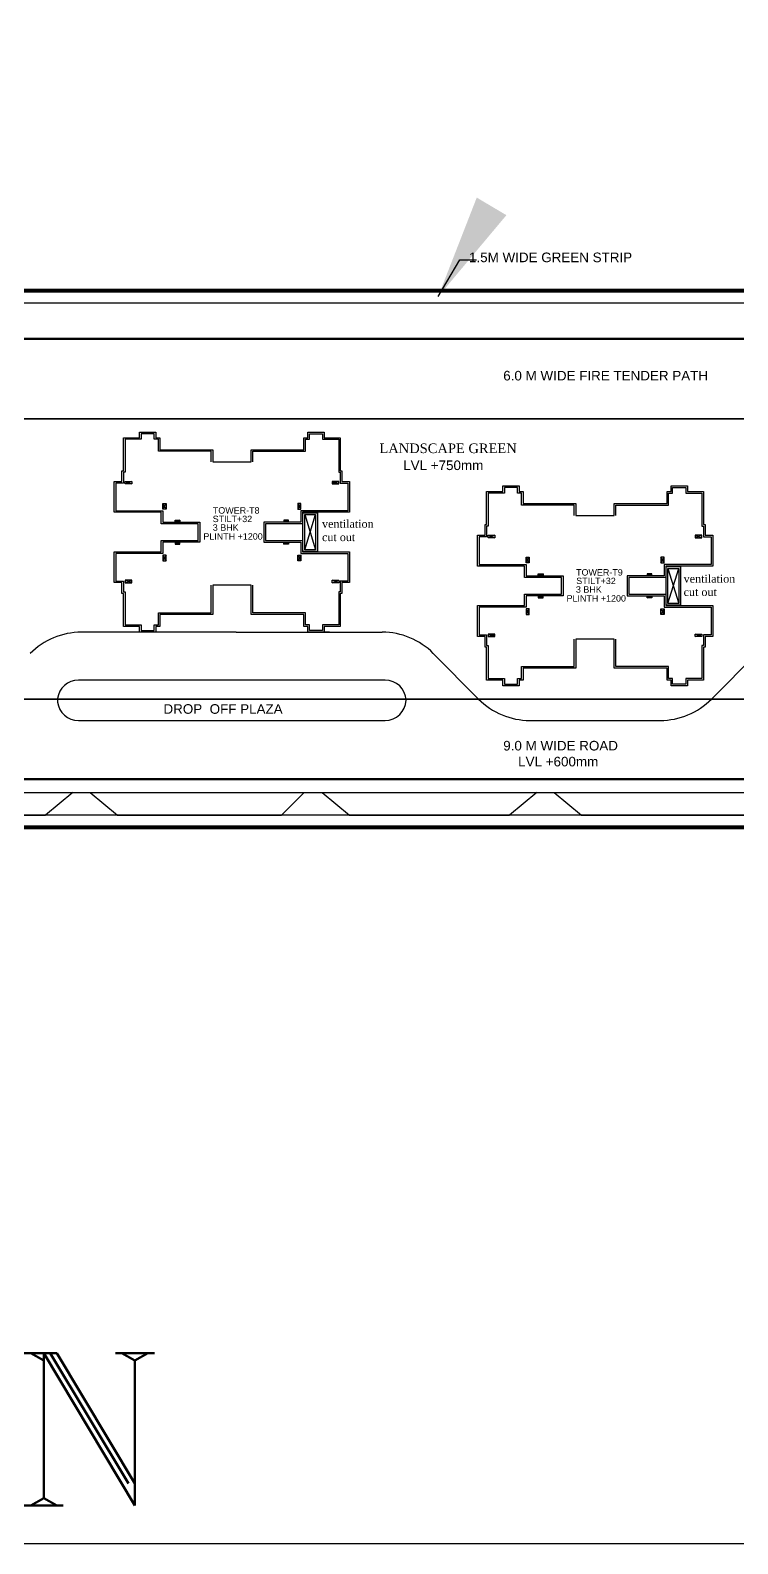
# Model space of a CAD drawing. Header units: millimetres. Extents: x 2061841 to 105821645, y -77612 to 48520811.
# Drawn here: x 105367439 to 105369463, y 48470720 to 48475048 of the extents above; entities that cross this region are included whole.
import ezdxf

# ---------------------------------------------------------------- set-up
doc = ezdxf.new("R2010")
doc.units = ezdxf.units.MM
doc.header["$LTSCALE"] = 10
doc.header["$MEASUREMENT"] = 0
for name, pattern in [('CENTER', [2, 1.25, -0.25, 0.25, -0.25]), ('DASHDOT', [1, 0.5, -0.25, 0, -0.25]), ('HIDDEN', [0.375, 0.25, -0.125])]:
    doc.linetypes.add(name, pattern=pattern)
for name, color, linetype in [('AC-GRND', 1, 'Continuous'), ('BORDER', 5, 'Continuous'), ('S-OPENING', 6, 'Continuous'), ('SHEET-TEXT', 7, 'Continuous')]:
    doc.layers.add(name, color=color, linetype=linetype)
doc.layers.add('TEXT 3', color=1, linetype='Continuous', lineweight=18)
doc.styles.add('Century', font='swiss.ttf')
doc.styles.add('DIM', font='arial.ttf')
doc.styles.add('RT', font='romant.shx', dxfattribs={"height": 250})
doc.styles.add('Times', font='times.ttf')
doc.dimstyles.new('Dim-0300', dxfattribs={"dimscale": 300, "dimtxt": 1.5, "dimasz": 1, "dimexe": 0.75, "dimexo": 0.5, "dimgap": 0.75, "dimtad": 1, "dimdec": 0, "dimzin": 1, "dimdsep": 46, "dimtxsty": 'DIM', "dimblk": 'ARCHTICK', "dimcen": 2, "dimdle": 0.75, "dimclrd": 54, "dimclre": 54, "dimclrt": 256, "dimazin": 2, "dimtfac": 1, "dimtdec": 0, "dimtix": 1, "dimtmove": 0, "dimatfit": 3, "dimfxl": 1, "dimlwd": -1, "dimlwe": -1, "dimarcsym": 0})

# ---------------------------------------------------------------- blocks, each defined once
blk = doc.blocks.new('_ArchTick')
at = {"color": 0, "linetype": 'ByBlock', "const_width": 0.15}
blk.add_lwpolyline([(-0.5, -0.5), (0.5, 0.5)], dxfattribs=at)
blk = doc.blocks.new('A$C82ecaa04')
at = {"layer": 'AC-GRND', "color": 2, "linetype": 'HIDDEN', "ltscale": 5}
blk.add_lwpolyline([(91225, -175041), (91225, -240684), (225330, -240684), (225330, -242360), (292382, -242360), (292382, -247425), (299453, -247388), (299453, -294059), (225330, -294059), (225330, -295735), (47713, -295734), (36173, -285933), (36173, -51647)], dxfattribs=at)
blk = doc.blocks.new('TOWER-A TYPICAL FLOOR FRAMING PLAN N')
at = {"layer": 'BORDER', "color": 5, "elevation": 101.1}
blk.add_lwpolyline([(102601669.4, 48577833.4), (102613169.4, 48577833.4), (102613169.4, 48568734.9), (102601669.4, 48568734.9)], close=True, dxfattribs=at)
at = {"layer": 'SHEET-TEXT', "ltscale": 50}
for p, q in [((102604709.5, 48571772.1, 101.1), (102604728.6, 48571765.3, 101.1)), ((102604728.6, 48571772.1, 101.1), (102604709.5, 48571765.3, 101.1)), ((102605320.9, 48571772.1, 101.1), (102605301.8, 48571765.3, 101.1)), ((102605301.8, 48571772.1, 101.1), (102605320.9, 48571765.3, 101.1)), ((102604826.8, 48571693.2, 101.1), (102604817.6, 48571709.8, 101.1)), ((102604817.6, 48571693.2, 101.1), (102604826.8, 48571709.8, 101.1)), ((102605203.6, 48571693.2, 101.1), (102605212.8, 48571709.8, 101.1)), ((102605212.8, 48571693.2, 101.1), (102605203.6, 48571709.8, 101.1)), ((102604852.7, 48571661.6, 101.1), (102604866.5, 48571657.1, 101.1)), ((102604866.5, 48571661.6, 101.1), (102604852.7, 48571657.1, 101.1)), ((102605177.7, 48571661.6, 101.1), (102605163.9, 48571657.1, 101.1)), ((102605163.9, 48571661.6, 101.1), (102605177.7, 48571657.1, 101.1)), ((102605748.8, 48571618.5, 101.1), (102605767.9, 48571611.6, 101.1)), ((102605767.9, 48571618.5, 101.1), (102605748.8, 48571611.6, 101.1)), ((102606360.2, 48571618.5, 101.1), (102606341.1, 48571611.6, 101.1)), ((102606341.1, 48571618.5, 101.1), (102606360.2, 48571611.6, 101.1)), ((102604826.8, 48571561.9, 101.1), (102604817.6, 48571545.3, 101.1)), ((102604817.6, 48571561.9, 101.1), (102604826.8, 48571545.3, 101.1)), ((102604852.7, 48571593.4, 101.1), (102604866.5, 48571598, 101.1)), ((102604866.5, 48571593.4, 101.1), (102604852.7, 48571598, 101.1)), ((102605177.7, 48571593.4, 101.1), (102605163.9, 48571598, 101.1)), ((102605163.9, 48571593.4, 101.1), (102605177.7, 48571598, 101.1)), ((102605203.6, 48571561.9, 101.1), (102605212.8, 48571545.3, 101.1)), ((102605212.8, 48571561.9, 101.1), (102605203.6, 48571545.3, 101.1)), ((102605866.1, 48571539.5, 101.1), (102605856.9, 48571556.1, 101.1)), ((102605856.9, 48571539.5, 101.1), (102605866.1, 48571556.1, 101.1)), ((102606242.9, 48571539.5, 101.1), (102606252.1, 48571556.1, 101.1)), ((102606252.1, 48571539.5, 101.1), (102606242.9, 48571556.1, 101.1)), ((102604709.5, 48571482.9, 101.1), (102604728.6, 48571489.8, 101.1)), ((102604728.6, 48571482.9, 101.1), (102604709.5, 48571489.8, 101.1)), ((102605320.9, 48571482.9, 101.1), (102605301.8, 48571489.8, 101.1)), ((102605301.8, 48571482.9, 101.1), (102605320.9, 48571489.8, 101.1)), ((102605892, 48571508, 101.1), (102605905.8, 48571503.4, 101.1)), ((102605905.8, 48571508, 101.1), (102605892, 48571503.4, 101.1)), ((102606217, 48571508, 101.1), (102606203.2, 48571503.4, 101.1)), ((102606203.2, 48571508, 101.1), (102606217, 48571503.4, 101.1)), ((102605892, 48571439.8, 101.1), (102605905.8, 48571444.4, 101.1)), ((102605905.8, 48571439.8, 101.1), (102605892, 48571444.4, 101.1)), ((102606217, 48571439.8, 101.1), (102606203.2, 48571444.4, 101.1)), ((102606203.2, 48571439.8, 101.1), (102606217, 48571444.4, 101.1)), ((102605866.1, 48571408.2, 101.1), (102605856.9, 48571391.6, 101.1)), ((102605856.9, 48571408.2, 101.1), (102605866.1, 48571391.6, 101.1)), ((102606242.9, 48571408.2, 101.1), (102606252.1, 48571391.6, 101.1)), ((102606252.1, 48571408.2, 101.1), (102606242.9, 48571391.6, 101.1)), ((102605748.8, 48571329.3, 101.1), (102605767.9, 48571336.1, 101.1)), ((102605767.9, 48571329.3, 101.1), (102605748.8, 48571336.1, 101.1)), ((102606360.2, 48571329.3, 101.1), (102606341.1, 48571336.1, 101.1)), ((102606341.1, 48571329.3, 101.1), (102606360.2, 48571336.1, 101.1))]:
    blk.add_line(p, q, dxfattribs=at)
at = {"layer": 'SHEET-TEXT'}
for p, q in [((102605223.8, 48571577.3, 101.1), (102605254.7, 48571677.5, 101.1)), ((102605223.8, 48571677.5, 101.1), (102605254.7, 48571577.3, 101.1)), ((102606263.1, 48571423.6, 101.1), (102606294.1, 48571523.8, 101.1)), ((102606263.1, 48571523.8, 101.1), (102606294.1, 48571423.6, 101.1)), ((102605294.4, 48571341.5, 101.1), (102605279.5, 48571341.5, 101.1))]:
    blk.add_line(p, q, dxfattribs=at)
at = {"layer": 'SHEET-TEXT', "color": 8}
for p, q in [((102605027.2, 48571341.5, 101.1), (102604584.5, 48571341.3, 101.1)), ((102605027.2, 48571341.5, 101.1), (102605445.4, 48571341.5, 101.1)), ((102605591.6, 48571280.6, 101.1), (102605721.3, 48571149.9, 101.1)), ((102606387.3, 48571149.9, 101.1), (102606517, 48571280.6, 101.1)), ((102605867.5, 48571089, 101.1), (102605986, 48571089, 101.1)), ((102605986, 48571089, 101.1), (102606241.1, 48571089, 101.1)), ((102603946.3, 48570883, 101.1), (102607214.8, 48570883, 101.1)), ((102604560.4, 48570883, 101.1), (102604482.2, 48570817.8, 101.1)), ((102604560.4, 48570883, 101.1), (102604609.8, 48570883, 101.1)), ((102604609.8, 48570883, 101.1), (102604688.1, 48570817.8, 101.1)), ((102605222.4, 48570883, 101.1), (102605157.2, 48570817.8, 101.1)), ((102605222.4, 48570883, 101.1), (102605273.4, 48570883, 101.1)), ((102605273.4, 48570883, 101.1), (102605351.7, 48570817.8, 101.1)), ((102605887.6, 48570883, 101.1), (102605809.3, 48570817.8, 101.1)), ((102605887.6, 48570883, 101.1), (102605937, 48570883, 101.1)), ((102605937, 48570883, 101.1), (102606015.3, 48570817.8, 101.1)), ((102604024.5, 48570817.8, 101.1), (102604482.2, 48570817.8, 101.1)), ((102604688.1, 48570817.8, 101.1), (102605157.2, 48570817.8, 101.1)), ((102605351.7, 48570817.8, 101.1), (102605809.3, 48570817.8, 101.1)), ((102606015.3, 48570817.8, 101.1), (102606484.4, 48570817.8, 101.1))]:
    blk.add_line(p, q, dxfattribs=at)
at = {"layer": 'SHEET-TEXT', "linetype": 'CENTER', "ltscale": 3, "const_width": 11.4, "elevation": 101.1}
blk.add_lwpolyline([(102604261, 48573545.2), (102604261, 48572317.8), (102607329.7, 48572317.8), (102607329.7, 48572279.4), (102608864, 48572279.4), (102608864, 48572164.4), (102609338.5, 48572164.4), (102609546.8, 48571980), (102609017.2, 48570821.8), (102607329.7, 48570821.8), (102607329.7, 48570783.5), (102603006.9, 48570783.5), (102602726.7, 48571021.5), (102602726.7, 48576307)], dxfattribs=at)
at = {"layer": 'SHEET-TEXT', "color": 8, "elevation": 101.1}
blk.add_lwpolyline([(102602785.3, 48571016.8), (102602761, 48571037.4), (102602761, 48576341.3), (102602070.6, 48576341.3), (102602070.6, 48577653.6), (102602787.4, 48577653.6), (102603344.5, 48577164.5), (102603344.5, 48576272.7), (102604360.4, 48576272.7), (102605492.5, 48575278.8), (102605492.5, 48573579.6), (102604226.7, 48573579.6), (102604226.7, 48572283.4), (102607295.3, 48572283.4), (102607295.3, 48572245.1), (102608829.7, 48572245.1), (102608829.7, 48572130), (102609325.5, 48572130), (102609505, 48571971.2), (102608995.2, 48570856.2), (102607295.3, 48570856.2), (102607295.3, 48570817.8), (102603019.6, 48570817.8), (102603004.4, 48570830.7)], dxfattribs=at)
at = {"layer": 'SHEET-TEXT', "color": 8, "linetype": 'DASHDOT', "ltscale": 5, "const_width": 6.86, "elevation": 101.1}
blk.add_lwpolyline([(102608726.7, 48572142.1), (102607192.4, 48572142.1), (102607192.4, 48572180.5), (102604123.7, 48572180.5), (102604123.7, 48573682.6), (102605389.5, 48573682.6), (102605389.5, 48575171.3), (102604252.2, 48576169.7), (102603241.5, 48576169.7), (102603241.5, 48577057), (102602679.2, 48577550.6), (102602173.6, 48577550.6), (102602173.6, 48576444.3), (102602864, 48576444.3), (102602864, 48571145.1), (102603128.1, 48570920.8), (102607192.4, 48570920.8), (102607192.4, 48570959.2), (102608928.8, 48570959.2), (102609379.7, 48571944.6), (102609286.4, 48572027.1), (102608726.7, 48572027.1)], close=True, dxfattribs=at)
at = {"layer": 'SHEET-TEXT', "color": 8, "linetype": 'HIDDEN', "ltscale": 10, "const_width": 4.58, "elevation": 101.1}
blk.add_lwpolyline([(102605160.7, 48575128.6), (102605160.7, 48573911.4), (102603894.9, 48573911.4), (102603894.9, 48571951.6), (102606963.5, 48571951.6), (102606963.5, 48571913.3), (102608497.9, 48571913.3), (102608497.9, 48571798.2), (102609061.1, 48571798.2), (102608782.1, 48571188), (102606963.6, 48571188), (102606963.6, 48571149.6), (102603141.4, 48571149.6), (102603092.8, 48571190.9), (102603092.8, 48575940.9), (102604235.4, 48575940.9)], close=True, dxfattribs=at)
at = {"layer": 'SHEET-TEXT', "ltscale": 0.5, "elevation": 101.1}
for points in [[(102604960.3, 48571828.9), (102605070.1, 48571828.9), (102605070.1, 48571863.1), (102605221, 48571863.1), (102605221, 48571897.4), (102605232.5, 48571897.4), (102605232.5, 48571913.4), (102605279.4, 48571913.4), (102605279.4, 48571897.4), (102605325.5, 48571897.4), (102605325.5, 48571803), (102605330.1, 48571803), (102605330.1, 48571772), (102605351.8, 48571772), (102605351.8, 48571684.1), (102605217.4, 48571684.1), (102605217.4, 48571651.3), (102605111.3, 48571651.3), (102605111.3, 48571627.5), (102605111.3, 48571603.7), (102605217.4, 48571603.7), (102605217.4, 48571571), (102605351.8, 48571571), (102605351.8, 48571483), (102605330.1, 48571483), (102605330.1, 48571452), (102605325.5, 48571452), (102605325.5, 48571357.6), (102605279.4, 48571357.6), (102605279.4, 48571341.6), (102605232.5, 48571341.6), (102605232.5, 48571357.6), (102605221, 48571357.6), (102605221, 48571392), (102605070.1, 48571392), (102605070.1, 48571475.4), (102604960.3, 48571475.4), (102604960.3, 48571392), (102604809.4, 48571392), (102604809.4, 48571357.6), (102604797.9, 48571357.6), (102604797.9, 48571341.6), (102604751, 48571341.6), (102604751, 48571357.6), (102604704.9, 48571357.6), (102604704.9, 48571452), (102604700.3, 48571452), (102604700.3, 48571483), (102604678.6, 48571483), (102604678.6, 48571571), (102604813, 48571571), (102604813, 48571603.7), (102604919.1, 48571603.7), (102604919.1, 48571627.5), (102604919.1, 48571651.3), (102604813, 48571651.3), (102604813, 48571684.1), (102604678.6, 48571684.1), (102604678.6, 48571772), (102604700.3, 48571772), (102604700.3, 48571803), (102604704.9, 48571803), (102604704.9, 48571897.4), (102604751, 48571897.4), (102604751, 48571913.4), (102604797.9, 48571913.4), (102604797.9, 48571897.4), (102604809.4, 48571897.4), (102604809.4, 48571863.1), (102604960.3, 48571863.1)], [(102605999.6, 48571321.7), (102605999.6, 48571238.3), (102605848.7, 48571238.3), (102605848.7, 48571204), (102605837.2, 48571204), (102605837.2, 48571188), (102605790.3, 48571188), (102605790.3, 48571204), (102605744.2, 48571204), (102605744.2, 48571298.4), (102605739.6, 48571298.4), (102605739.6, 48571329.4), (102605717.9, 48571329.4), (102605717.9, 48571417.4), (102605852.3, 48571417.4), (102605852.3, 48571450.1), (102605958.4, 48571450.1), (102605958.4, 48571473.9), (102605958.4, 48571497.7), (102605852.3, 48571497.7), (102605852.3, 48571530.4), (102605717.9, 48571530.4), (102605717.9, 48571618.4), (102605739.6, 48571618.4), (102605739.6, 48571649.4), (102605744.2, 48571649.4), (102605744.2, 48571743.8), (102605790.3, 48571743.8), (102605790.3, 48571759.8), (102605837.2, 48571759.8), (102605837.2, 48571743.8), (102605848.7, 48571743.8), (102605848.7, 48571709.4), (102605999.6, 48571709.4), (102605999.6, 48571675.2), (102606109.4, 48571675.2), (102606109.4, 48571709.4), (102606260.3, 48571709.4), (102606260.3, 48571743.8), (102606271.8, 48571743.8), (102606271.8, 48571759.8), (102606318.7, 48571759.8), (102606318.7, 48571743.8), (102606364.8, 48571743.8), (102606364.8, 48571649.4), (102606369.4, 48571649.4), (102606369.4, 48571618.4), (102606391.1, 48571618.4), (102606391.1, 48571530.4), (102606256.7, 48571530.4), (102606256.7, 48571497.7), (102606150.6, 48571497.7), (102606150.6, 48571473.9), (102606150.6, 48571450.1), (102606256.7, 48571450.1), (102606256.7, 48571417.4), (102606391.1, 48571417.4), (102606391.1, 48571329.4), (102606369.4, 48571329.4), (102606369.4, 48571298.4), (102606364.8, 48571298.4), (102606364.8, 48571204), (102606318.7, 48571204), (102606318.7, 48571188), (102606271.8, 48571188), (102606271.8, 48571204), (102606260.3, 48571204), (102606260.3, 48571238.3), (102606109.4, 48571238.3), (102606109.4, 48571321.7)]]:
    blk.add_lwpolyline(points, close=True, dxfattribs=at)
for points in [[(102604955.7, 48571828.9), (102604955.7, 48571858.5), (102604804.8, 48571858.5), (102604804.8, 48571892.9), (102604793.3, 48571892.9), (102604793.3, 48571908.9), (102604755.6, 48571908.9), (102604755.6, 48571892.9), (102604709.5, 48571892.9), (102604709.5, 48571798.5), (102604704.9, 48571798.5), (102604704.9, 48571767.5), (102604683.2, 48571767.5), (102604683.2, 48571688.6), (102604817.6, 48571688.6), (102604817.6, 48571655.9), (102604923.7, 48571655.9), (102604923.7, 48571627.5), (102604923.7, 48571599.2), (102604817.6, 48571599.2), (102604817.6, 48571566.4), (102604683.2, 48571566.4), (102604683.2, 48571487.6), (102604704.9, 48571487.6), (102604704.9, 48571456.6), (102604709.5, 48571456.6), (102604709.5, 48571362.2), (102604755.6, 48571362.2), (102604755.6, 48571346.2), (102604793.3, 48571346.2), (102604793.3, 48571362.2), (102604804.8, 48571362.2), (102604804.8, 48571396.5), (102604955.7, 48571396.5), (102604955.7, 48571475.4)], [(102605074.7, 48571828.9), (102605074.7, 48571858.5), (102605225.6, 48571858.5), (102605225.6, 48571892.9), (102605237, 48571892.9), (102605237, 48571908.9), (102605274.8, 48571908.9), (102605274.8, 48571892.9), (102605320.9, 48571892.9), (102605320.9, 48571798.5), (102605325.5, 48571798.5), (102605325.5, 48571767.5), (102605347.2, 48571767.5), (102605347.2, 48571688.6), (102605212.8, 48571688.6), (102605212.8, 48571655.9), (102605106.7, 48571655.9), (102605106.7, 48571627.5), (102605106.7, 48571599.2), (102605212.8, 48571599.2), (102605212.8, 48571566.4), (102605347.2, 48571566.4), (102605347.2, 48571487.6), (102605325.5, 48571487.6), (102605325.5, 48571456.6), (102605320.9, 48571456.6), (102605320.9, 48571362.2), (102605274.8, 48571362.2), (102605274.8, 48571346.2), (102605237, 48571346.2), (102605237, 48571362.2), (102605225.6, 48571362.2), (102605225.6, 48571396.5), (102605074.7, 48571396.5), (102605074.7, 48571475.4)], [(102605995, 48571675.2), (102605995, 48571704.9), (102605844.1, 48571704.9), (102605844.1, 48571739.2), (102605832.7, 48571739.2), (102605832.7, 48571755.2), (102605794.9, 48571755.2), (102605794.9, 48571739.2), (102605748.8, 48571739.2), (102605748.8, 48571644.8), (102605744.2, 48571644.8), (102605744.2, 48571613.8), (102605722.5, 48571613.8), (102605722.5, 48571535), (102605856.9, 48571535), (102605856.9, 48571502.2), (102605963, 48571502.2), (102605963, 48571473.9), (102605963, 48571445.5), (102605856.9, 48571445.5), (102605856.9, 48571412.8), (102605722.5, 48571412.8), (102605722.5, 48571333.9), (102605744.2, 48571333.9), (102605744.2, 48571302.9), (102605748.8, 48571302.9), (102605748.8, 48571208.6), (102605794.9, 48571208.6), (102605794.9, 48571192.5), (102605832.7, 48571192.5), (102605832.7, 48571208.6), (102605844.1, 48571208.6), (102605844.1, 48571242.9), (102605995, 48571242.9), (102605995, 48571321.7)], [(102606114, 48571675.2), (102606114, 48571704.9), (102606264.9, 48571704.9), (102606264.9, 48571739.2), (102606276.4, 48571739.2), (102606276.4, 48571755.2), (102606314.1, 48571755.2), (102606314.1, 48571739.2), (102606360.2, 48571739.2), (102606360.2, 48571644.8), (102606364.8, 48571644.8), (102606364.8, 48571613.8), (102606386.5, 48571613.8), (102606386.5, 48571535), (102606252.1, 48571535), (102606252.1, 48571502.2), (102606146, 48571502.2), (102606146, 48571473.9), (102606146, 48571445.5), (102606252.1, 48571445.5), (102606252.1, 48571412.8), (102606386.5, 48571412.8), (102606386.5, 48571333.9), (102606364.8, 48571333.9), (102606364.8, 48571302.9), (102606360.2, 48571302.9), (102606360.2, 48571208.6), (102606314.1, 48571208.6), (102606314.1, 48571192.5), (102606276.4, 48571192.5), (102606276.4, 48571208.6), (102606264.9, 48571208.6), (102606264.9, 48571242.9), (102606114, 48571242.9), (102606114, 48571321.7)]]:
    blk.add_lwpolyline(points, dxfattribs=at)
at = {"layer": 'SHEET-TEXT', "ltscale": 50, "elevation": 101.1}
for points in [[(102604709.5, 48571772.1), (102604728.6, 48571772.1), (102604728.6, 48571765.3), (102604709.5, 48571765.3)], [(102605320.9, 48571772.1), (102605301.8, 48571772.1), (102605301.8, 48571765.3), (102605320.9, 48571765.3)], [(102604817.6, 48571709.8), (102604826.8, 48571709.8), (102604826.8, 48571693.2), (102604817.6, 48571693.2)], [(102605212.8, 48571709.8), (102605203.6, 48571709.8), (102605203.6, 48571693.2), (102605212.8, 48571693.2)], [(102604852.7, 48571661.6), (102604866.5, 48571661.6), (102604866.5, 48571657.1), (102604852.7, 48571657.1)], [(102605177.7, 48571661.6), (102605163.9, 48571661.6), (102605163.9, 48571657.1), (102605177.7, 48571657.1)], [(102605748.8, 48571618.5), (102605767.9, 48571618.5), (102605767.9, 48571611.6), (102605748.8, 48571611.6)], [(102606360.2, 48571618.5), (102606341.1, 48571618.5), (102606341.1, 48571611.6), (102606360.2, 48571611.6)], [(102604817.6, 48571545.3), (102604826.8, 48571545.3), (102604826.8, 48571561.9), (102604817.6, 48571561.9)], [(102604852.7, 48571593.4), (102604866.5, 48571593.4), (102604866.5, 48571598), (102604852.7, 48571598)], [(102605177.7, 48571593.4), (102605163.9, 48571593.4), (102605163.9, 48571598), (102605177.7, 48571598)], [(102605212.8, 48571545.3), (102605203.6, 48571545.3), (102605203.6, 48571561.9), (102605212.8, 48571561.9)], [(102605856.9, 48571556.1), (102605866.1, 48571556.1), (102605866.1, 48571539.5), (102605856.9, 48571539.5)], [(102606252.1, 48571556.1), (102606242.9, 48571556.1), (102606242.9, 48571539.5), (102606252.1, 48571539.5)], [(102604709.5, 48571482.9), (102604728.6, 48571482.9), (102604728.6, 48571489.8), (102604709.5, 48571489.8)], [(102605320.9, 48571482.9), (102605301.8, 48571482.9), (102605301.8, 48571489.8), (102605320.9, 48571489.8)], [(102605892, 48571508), (102605905.8, 48571508), (102605905.8, 48571503.4), (102605892, 48571503.4)], [(102606217, 48571508), (102606203.2, 48571508), (102606203.2, 48571503.4), (102606217, 48571503.4)], [(102605892, 48571439.8), (102605905.8, 48571439.8), (102605905.8, 48571444.4), (102605892, 48571444.4)], [(102606217, 48571439.8), (102606203.2, 48571439.8), (102606203.2, 48571444.4), (102606217, 48571444.4)], [(102605856.9, 48571391.6), (102605866.1, 48571391.6), (102605866.1, 48571408.2), (102605856.9, 48571408.2)], [(102606252.1, 48571391.6), (102606242.9, 48571391.6), (102606242.9, 48571408.2), (102606252.1, 48571408.2)], [(102605748.8, 48571329.3), (102605767.9, 48571329.3), (102605767.9, 48571336.1), (102605748.8, 48571336.1)], [(102606360.2, 48571329.3), (102606341.1, 48571329.3), (102606341.1, 48571336.1), (102606360.2, 48571336.1)]]:
    blk.add_lwpolyline(points, close=True, dxfattribs=at)
at = {"layer": 'SHEET-TEXT', "elevation": 101.1}
for points in [[(102605218.5, 48571572), (102605218.5, 48571682.8), (102605260, 48571682.8), (102605260, 48571572)], [(102605223.8, 48571577.3), (102605223.8, 48571677.5), (102605254.7, 48571677.5), (102605254.7, 48571577.3)], [(102606257.8, 48571418.3), (102606257.8, 48571529.1), (102606299.3, 48571529.1), (102606299.3, 48571418.3)], [(102606263.1, 48571423.6), (102606263.1, 48571523.8), (102606294.1, 48571523.8), (102606294.1, 48571423.6)]]:
    blk.add_lwpolyline(points, close=True, dxfattribs=at)
at = {"layer": 'SHEET-TEXT', "color": 8, "elevation": 101.1}
blk.add_lwpolyline([(102604516.2, 48571151.4), (102604516.2, 48571141.7, 0.376388), (102604576.3, 48571089), (102605453.6, 48571089, 0.399646), (102605514.2, 48571146.6, 0.399646), (102605453.6, 48571204.2), (102604576.3, 48571204.2, 0.376388)], format="xyb", close=True, dxfattribs=at)
at = {"layer": 'SHEET-TEXT', "color": 8}
for centre, start, end in [((102604584.5, 48571135.4, 101.1), 90.022, 135.2502), ((102605445.4, 48571135.5, 101.1), 44.7719, 90), ((102605867.5, 48571294.9, 101.1), 224.7719, 270), ((102606241.1, 48571294.9, 101.1), 270, 315.2281)]:
    blk.add_arc(centre, 205.9, start, end, dxfattribs=at)
at = {"layer": 'SHEET-TEXT', "xscale": 0.0228823837028751, "yscale": 0.0228823837028751, "zscale": 0.0228823837028751}
blk.add_blockref('A$C82ecaa04', (102602036.3, 48577687.9, 101.1), dxfattribs=at)
at = {"layer": 'SHEET-TEXT'}
for s, height, style, p in [('6.0 M WIDE FIRE TENDER PATH', 27.459, 'Century', (102605791.7, 48572061.1, 101.1)), ('LANDSCAPE GREEN', 27.459, 'Times', (102605437.4, 48571853.5, 101.1)), ('LVL +750mm', 27.46, 'Century', (102605505.4, 48571804.9, 101.1)), ('TOWER-T8', 18.31, 'Century', (102604960.8, 48571680.5, 101.1)), ('STILT+32', 18.31, 'Century', (102604960.3, 48571656.1, 101.1)), ('3 BHK', 18.31, 'Century', (102604960.6, 48571631.5, 101.1)), ('PLINTH +1200', 18.306, 'Century', (102604933.6, 48571606.1, 101.1)), ('TOWER-T9', 18.31, 'Century', (102606000.1, 48571503.3, 101.1)), ('3 BHK', 18.31, 'Century', (102605999.6, 48571454.3, 101.1)), ('STILT+32', 18.31, 'Century', (102606000.6, 48571478.9, 101.1)), ('PLINTH +1200', 18.306, 'Century', (102605972.9, 48571428.9, 101.1)), ('9.0 M WIDE ROAD', 27.459, 'Century', (102605791.7, 48571003.1, 101.1)), ('LVL +600mm', 27.46, 'Century', (102605834.3, 48570957.6, 101.1))]:
    blk.add_text(s, height=height, dxfattribs=dict(at, style=style)).set_placement(p)
at = {"layer": 'SHEET-TEXT', "attachment_point": 1}
for s, insert, char_height, width, style in [('\\pxqc;1.5M WIDE GREEN STRIP', (102605653, 48572426.8, 101.1), 27.459, 548.198, 'Century'), ('ventilation cut out', (102605273.1, 48571662.8, 101.1), 22.882, 155.916, 'Times'), ('ventilation cut out', (102606307.8, 48571505.8, 101.1), 22.882, 155.916, 'Times'), ('\\pxqc;DROP  OFF PLAZA', (102604780.4, 48571135.5, 101.1), 27.459, 419.144, 'Century')]:
    blk.add_mtext(s, dxfattribs=dict(at, insert=insert, char_height=char_height, width=width, style=style))
at = {"layer": 'TEXT 3', "color": 1, "style": 'RT'}
blk.add_text('KEY PLAN', height=434.78, dxfattribs=at).set_placement((102601756.3, 48568844.7, 101.1))
at = {"layer": 'SHEET-TEXT', "color": 8}
blk.add_leader([(102605605.4, 48572300.8, 101.1), (102605667.9, 48572406.3, 101.1), (102605715.2, 48572406.3, 101.1)], dimstyle='Dim-0300', override={"dimgap": 0.75, "dimtad": 0}, dxfattribs=at)

msp = doc.modelspace()

# ---------------------------------------------------------------- block references
at = {"layer": 'S-OPENING'}
msp.add_blockref('TOWER-A TYPICAL FLOOR FRAMING PLAN N', (2763000.3, -98014.7), dxfattribs=at)

doc.saveas('drawing.dxf')
